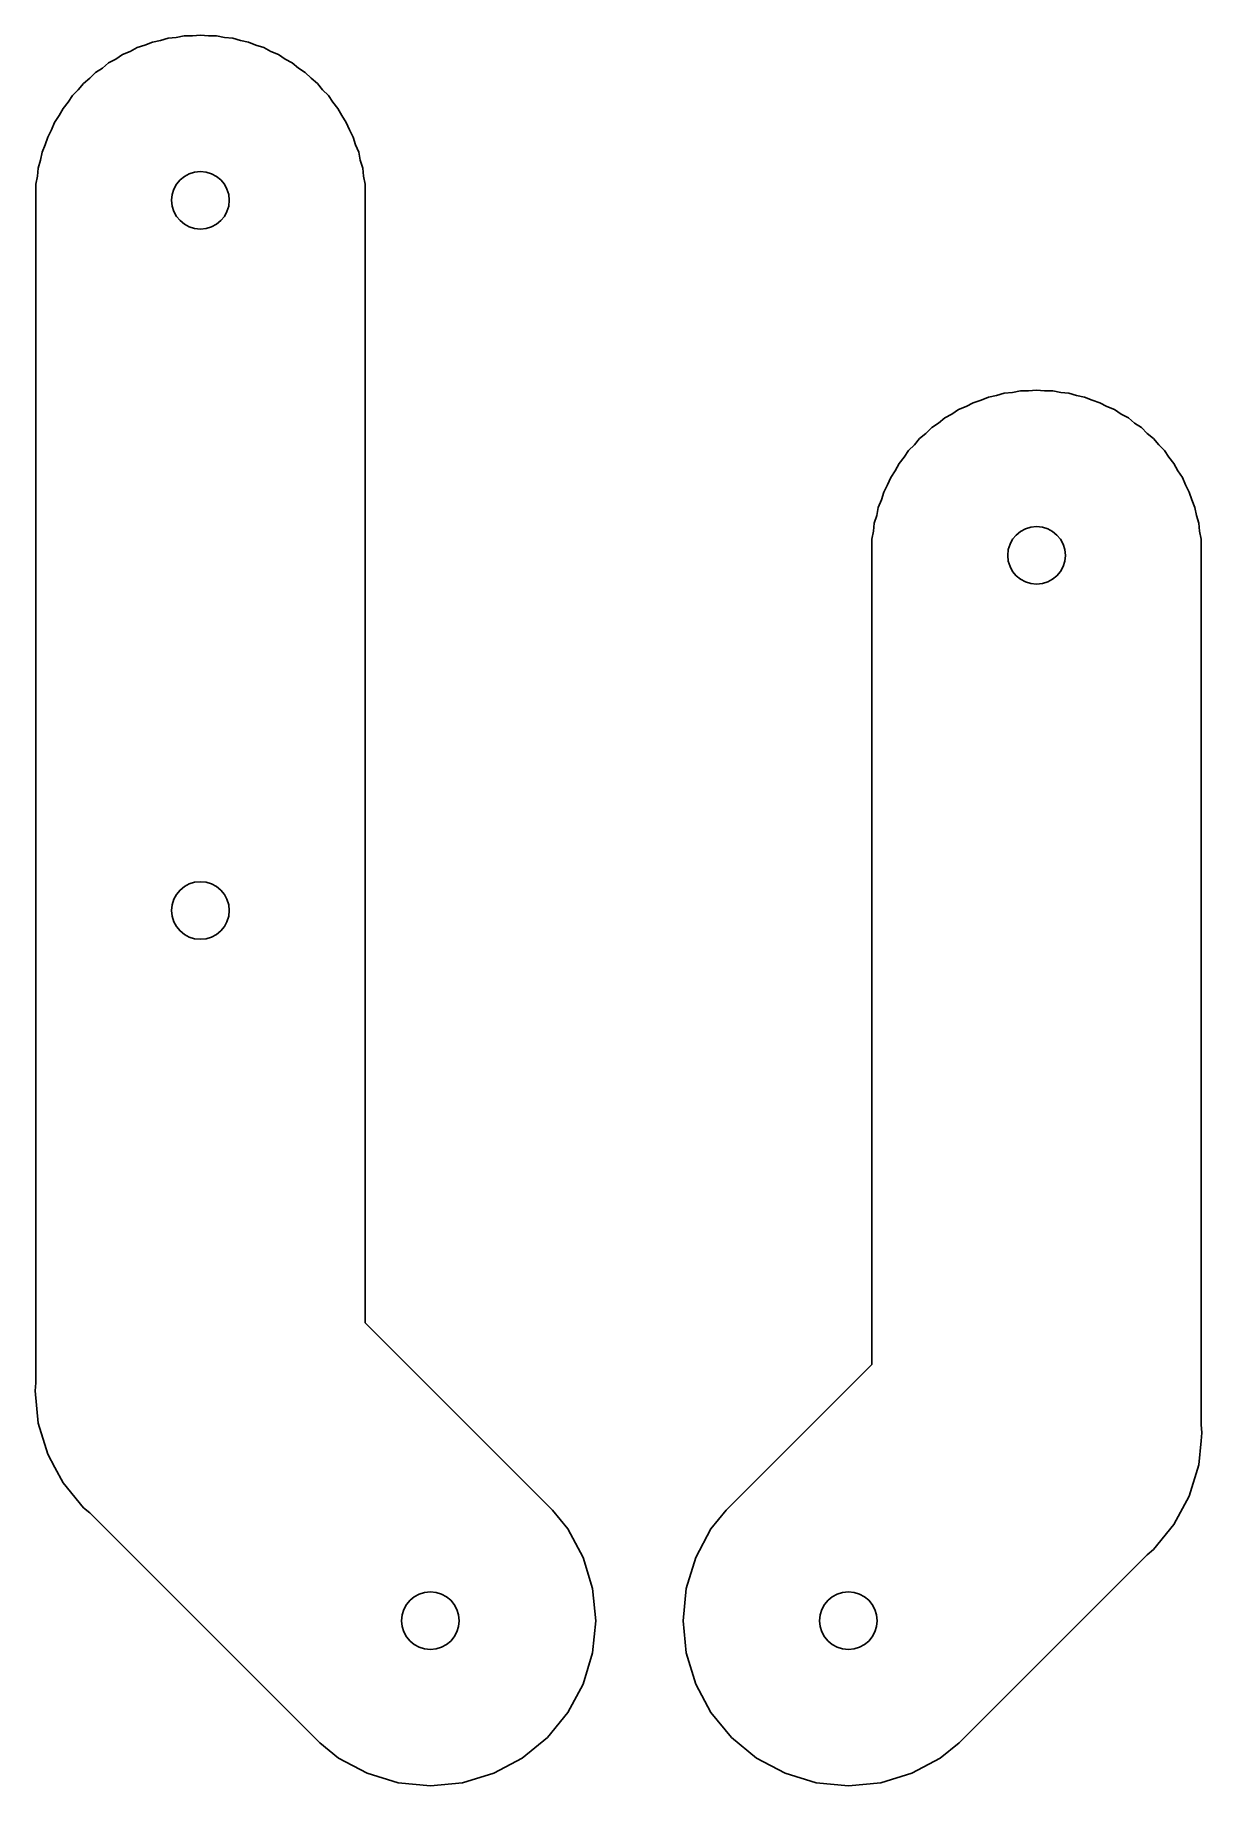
# Model space of a CAD drawing. Extents: x 139.1 to 146.2, y -105.8 to -95.1.
import ezdxf

# ---------------------------------------------------------------- set-up
doc = ezdxf.new("R2010")
doc.units = 0
doc.layers.add('BLACK', color=7, linetype='CONTINUOUS')

msp = doc.modelspace()

# ---------------------------------------------------------------- linework, layer by layer
at = {"layer": 'BLACK', "linetype": 'CONTINUOUS'}
for p, q in [((139.789, -95.1774), (139.838, -95.1678)), ((139.838, -95.1678), (139.885, -95.1535)), ((139.885, -95.1535), (139.934, -95.1486)), ((139.934, -95.1486), (139.983, -95.139)), ((139.983, -95.139), (140.032, -95.139)), ((140.032, -95.139), (140.081, -95.1342)), ((140.081, -95.1342), (140.13, -95.139)), ((140.13, -95.139), (140.179, -95.139)), ((140.179, -95.139), (140.228, -95.1486)), ((140.228, -95.1486), (140.277, -95.1535)), ((140.277, -95.1535), (140.324, -95.1678)), ((140.324, -95.1678), (140.373, -95.1774)), ((139.566, -95.2802), (139.607, -95.2528)), ((139.607, -95.2528), (139.653, -95.2339)), ((139.653, -95.2339), (139.696, -95.2107)), ((139.696, -95.2107), (139.744, -95.1963)), ((139.744, -95.1963), (139.789, -95.1774)), ((140.373, -95.1774), (140.418, -95.1963)), ((140.418, -95.1963), (140.466, -95.2107)), ((140.466, -95.2107), (140.509, -95.2339)), ((140.509, -95.2339), (140.555, -95.2528)), ((140.555, -95.2528), (140.596, -95.2802)), ((139.409, -95.3972), (139.444, -95.3622)), ((139.444, -95.3622), (139.485, -95.3348)), ((139.485, -95.3348), (139.523, -95.3035)), ((139.523, -95.3035), (139.566, -95.2802)), ((140.596, -95.2802), (140.639, -95.3035)), ((140.639, -95.3035), (140.677, -95.3348)), ((140.677, -95.3348), (140.718, -95.3622)), ((140.718, -95.3622), (140.753, -95.3972)), ((139.304, -95.5015), (139.339, -95.4666)), ((139.339, -95.4666), (139.37, -95.4285)), ((139.37, -95.4285), (139.409, -95.3972)), ((140.753, -95.3972), (140.792, -95.4285)), ((140.792, -95.4285), (140.823, -95.4666)), ((140.823, -95.4666), (140.858, -95.5015)), ((139.222, -95.6243), (139.246, -95.5807)), ((139.246, -95.5807), (139.277, -95.5426)), ((139.277, -95.5426), (139.304, -95.5015)), ((140.858, -95.5015), (140.885, -95.5426)), ((140.885, -95.5426), (140.916, -95.5807)), ((140.916, -95.5807), (140.94, -95.6243)), ((139.176, -95.7109), (139.195, -95.6653)), ((139.195, -95.6653), (139.222, -95.6243)), ((140.94, -95.6243), (140.967, -95.6653)), ((140.967, -95.6653), (140.986, -95.7109)), ((139.119, -95.8473), (139.138, -95.8017)), ((139.138, -95.8017), (139.153, -95.7545)), ((139.153, -95.7545), (139.176, -95.7109)), ((140.986, -95.7109), (141.009, -95.7545)), ((141.009, -95.7545), (141.024, -95.8017)), ((141.024, -95.8017), (141.043, -95.8473)), ((139.095, -95.943), (139.11, -95.8957)), ((139.11, -95.8957), (139.119, -95.8473)), ((141.043, -95.8473), (141.052, -95.8957)), ((141.052, -95.8957), (141.067, -95.943)), ((139.081, -96.0405), (139.091, -95.9921)), ((139.091, -95.9921), (139.095, -95.943)), ((141.067, -95.943), (141.071, -95.9921)), ((141.071, -95.9921), (141.081, -96.0405)), ((139.081, -96.0899), (139.081, -96.0405)), ((139.081, -100.359), (139.081, -96.0899)), ((141.081, -96.0405), (141.081, -102.964)), ((145.014, -97.3076), (145.063, -97.298)), ((145.063, -97.298), (145.112, -97.298)), ((145.112, -97.298), (145.161, -97.2932)), ((145.161, -97.2932), (145.21, -97.298)), ((145.21, -97.298), (145.259, -97.298)), ((145.259, -97.298), (145.308, -97.3076)), ((144.687, -97.4118), (144.733, -97.3929)), ((144.733, -97.3929), (144.776, -97.3697)), ((144.776, -97.3697), (144.824, -97.3553)), ((144.824, -97.3553), (144.869, -97.3364)), ((144.869, -97.3364), (144.918, -97.3268)), ((144.918, -97.3268), (144.965, -97.3125)), ((144.965, -97.3125), (145.014, -97.3076)), ((145.308, -97.3076), (145.357, -97.3125)), ((145.357, -97.3125), (145.404, -97.3268)), ((145.404, -97.3268), (145.453, -97.3364)), ((145.453, -97.3364), (145.498, -97.3553)), ((145.498, -97.3553), (145.546, -97.3697)), ((145.546, -97.3697), (145.589, -97.3929)), ((145.589, -97.3929), (145.635, -97.4118)), ((144.524, -97.5212), (144.565, -97.4938)), ((144.565, -97.4938), (144.603, -97.4625)), ((144.603, -97.4625), (144.646, -97.4392)), ((144.646, -97.4392), (144.687, -97.4118)), ((145.635, -97.4118), (145.676, -97.4392)), ((145.676, -97.4392), (145.719, -97.4625)), ((145.719, -97.4625), (145.757, -97.4938)), ((145.757, -97.4938), (145.798, -97.5212)), ((144.419, -97.6256), (144.45, -97.5875)), ((144.45, -97.5875), (144.489, -97.5562)), ((144.489, -97.5562), (144.524, -97.5212)), ((145.798, -97.5212), (145.833, -97.5562)), ((145.833, -97.5562), (145.872, -97.5875)), ((145.872, -97.5875), (145.903, -97.6256)), ((144.326, -97.7397), (144.357, -97.7016)), ((144.357, -97.7016), (144.384, -97.6605)), ((144.384, -97.6605), (144.419, -97.6256)), ((145.903, -97.6256), (145.938, -97.6605)), ((145.938, -97.6605), (145.965, -97.7016)), ((145.965, -97.7016), (145.996, -97.7397)), ((144.256, -97.8699), (144.275, -97.8243)), ((144.275, -97.8243), (144.302, -97.7833)), ((144.302, -97.7833), (144.326, -97.7397)), ((145.996, -97.7397), (146.02, -97.7833)), ((146.02, -97.7833), (146.047, -97.8243)), ((146.047, -97.8243), (146.066, -97.8699)), ((144.218, -97.9607), (144.233, -97.9135)), ((144.233, -97.9135), (144.256, -97.8699)), ((146.066, -97.8699), (146.089, -97.9135)), ((146.089, -97.9135), (146.104, -97.9607)), ((144.19, -98.0547), (144.199, -98.0063)), ((144.199, -98.0063), (144.218, -97.9607)), ((146.104, -97.9607), (146.123, -98.0063)), ((146.123, -98.0063), (146.132, -98.0547)), ((144.161, -98.1995), (144.171, -98.1511)), ((144.171, -98.1511), (144.175, -98.102)), ((144.175, -98.102), (144.19, -98.0547)), ((146.132, -98.0547), (146.147, -98.102)), ((146.147, -98.102), (146.151, -98.1511)), ((146.151, -98.1511), (146.161, -98.1995)), ((144.161, -98.2489), (144.161, -98.1995)), ((144.161, -103.218), (144.161, -98.2489)), ((146.161, -98.1995), (146.161, -103.583)), ((139.081, -100.555), (139.081, -100.359)), ((139.081, -100.359), (139.081, -100.359)), ((139.081, -103.329), (139.081, -100.555)), ((139.081, -100.555), (139.081, -100.555)), ((141.081, -102.964), (142.22, -104.103)), ((143.276, -104.103), (144.161, -103.218)), ((139.076, -103.378), (139.081, -103.329)), ((139.095, -103.574), (139.076, -103.378)), ((139.153, -103.763), (139.095, -103.574)), ((146.161, -103.583), (146.166, -103.632)), ((146.161, -103.681), (146.147, -103.828)), ((146.166, -103.632), (146.161, -103.681)), ((139.196, -103.843), (139.153, -103.763)), ((139.246, -103.936), (139.196, -103.843)), ((146.147, -103.828), (146.089, -104.017)), ((139.37, -104.089), (139.246, -103.936)), ((139.409, -104.12), (139.37, -104.089)), ((142.22, -104.103), (142.313, -104.217)), ((143.183, -104.217), (143.276, -104.103)), ((146.089, -104.017), (145.996, -104.19)), ((140.806, -105.517), (139.409, -104.12)), ((142.313, -104.217), (142.406, -104.39)), ((143.09, -104.39), (143.183, -104.217)), ((145.996, -104.19), (145.872, -104.343)), ((142.406, -104.39), (142.464, -104.579)), ((143.032, -104.579), (143.09, -104.39)), ((145.833, -104.374), (144.69, -105.517)), ((145.872, -104.343), (145.833, -104.374)), ((142.464, -104.579), (142.483, -104.775)), ((143.013, -104.775), (143.032, -104.579)), ((142.483, -104.775), (142.464, -104.971)), ((143.032, -104.971), (143.013, -104.775)), ((142.464, -104.971), (142.406, -105.16)), ((143.09, -105.16), (143.032, -104.971)), ((142.406, -105.16), (142.313, -105.333)), ((143.183, -105.333), (143.09, -105.16)), ((142.313, -105.333), (142.189, -105.486)), ((143.307, -105.486), (143.183, -105.333)), ((142.189, -105.486), (142.036, -105.61)), ((143.46, -105.61), (143.307, -105.486)), ((140.92, -105.61), (140.806, -105.517)), ((144.69, -105.517), (144.576, -105.61)), ((141.093, -105.703), (140.92, -105.61)), ((141.282, -105.761), (141.093, -105.703)), ((141.863, -105.703), (141.674, -105.761)), ((142.036, -105.61), (141.863, -105.703)), ((143.633, -105.703), (143.46, -105.61)), ((143.822, -105.761), (143.633, -105.703)), ((144.403, -105.703), (144.214, -105.761)), ((144.576, -105.61), (144.403, -105.703)), ((141.478, -105.78), (141.282, -105.761)), ((141.674, -105.761), (141.478, -105.78)), ((144.018, -105.78), (143.822, -105.761)), ((144.214, -105.761), (144.018, -105.78))]:
    msp.add_line(p, q, dxfattribs=at)
at = {"layer": 'BLACK'}
for centre in [(140.081, -96.139), (145.161, -98.298), (140.081, -100.457), (141.478, -104.775), (144.018, -104.775)]:
    msp.add_circle(centre, 0.175, dxfattribs=at)

doc.saveas('drawing.dxf')
